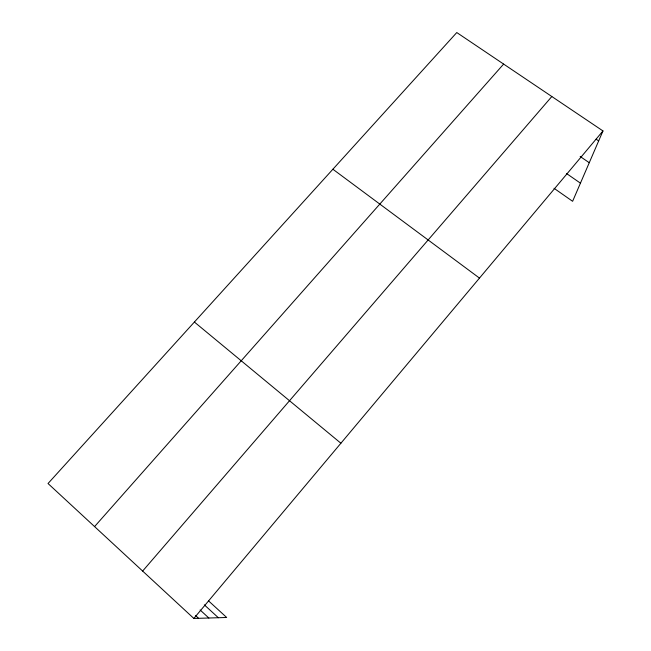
<?xml version="1.0" encoding="UTF-8"?>
<svg xmlns="http://www.w3.org/2000/svg" width="651" height="651" viewBox="0 0 651 651"><rect width="100%" height="100%" fill="white"/><g stroke="black" fill="none" stroke-linecap="round" stroke-linejoin="round"><path stroke-width="0.98" d="M208.458 600.8L226.686 617.482L193.852 618.45L48.028 483.522L456.782 32.55L602.972 130.941L572.611 201.297L554.017 188.285M193.852 618.45L602.972 130.941M142.642 571.065L551.828 96.519M94.574 526.586L503.63 64.083M596.137 139.216L598.66 140.925M580.163 156.484L589.261 162.717M566.573 173.548L580.44 183.159M332.889 169.236L479.478 278.099M194.389 322.042L340.896 443.233M204.324 604.852L218.354 617.726M200.109 609.963L208.849 618.011M195.625 615.561L198.596 618.312"/></g></svg>
